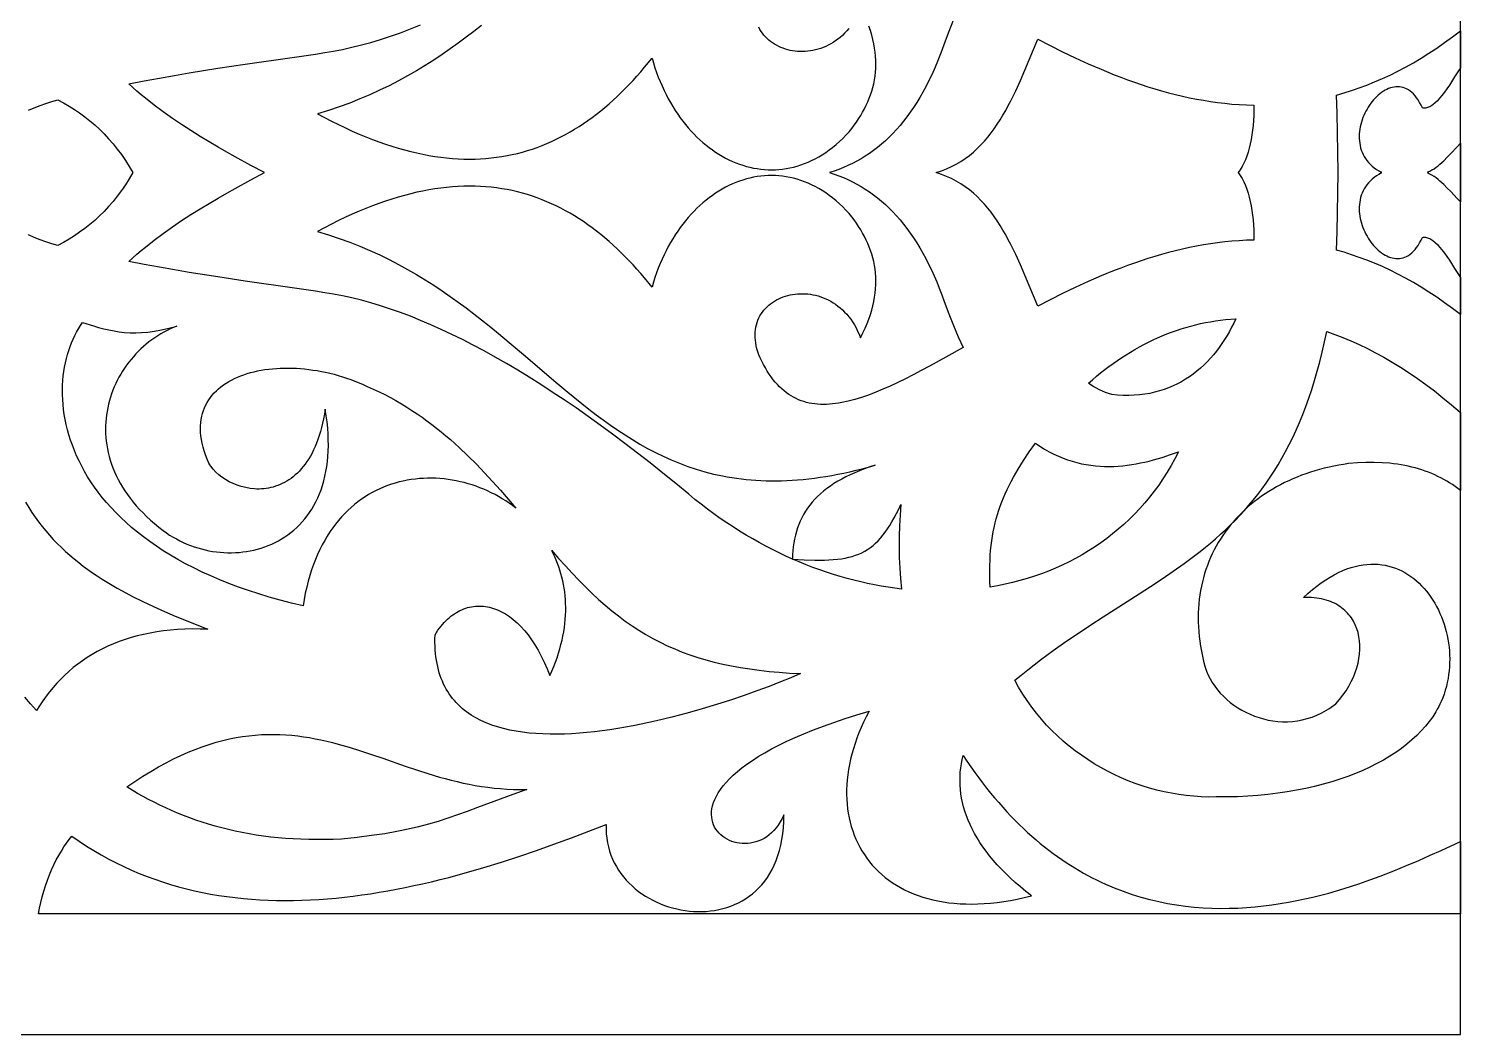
# Model space of a CAD drawing. Extents: x -52 to 65, y -44 to -4.
# Drawn here: x 31.56 to 64.55, y -44.13 to -20.97 of the extents above; entities that cross this region are included whole.
import ezdxf

# ---------------------------------------------------------------- set-up
doc = ezdxf.new("R2010")
doc.units = 0
doc.header["$MEASUREMENT"] = 0
doc.layers.get('0').update_dxf_attribs({"linetype": 'CONTINUOUS'})
doc.layers.add('LAYER_1', color=18, linetype='CONTINUOUS')

msp = doc.modelspace()

# ---------------------------------------------------------------- linework, layer by layer
msp.add_line((64.545, -44.134), (64.545, -4.148))
at = {"layer": 'LAYER_1'}
for points in [[(52.869, -20.761), (52.76, -21.033), (52.654, -21.32), (52.599, -21.473), (52.542, -21.622), (52.483, -21.767), (52.423, -21.908), (52.361, -22.045), (52.296, -22.178), (52.23, -22.307), (52.163, -22.432), (52.093, -22.553), (52.022, -22.67), (51.948, -22.783), (51.873, -22.893), (51.797, -22.998), (51.718, -23.099), (51.638, -23.197), (51.556, -23.291), (51.472, -23.381), (51.386, -23.467), (51.299, -23.549), (51.21, -23.628), (51.119, -23.703), (51.027, -23.774), (50.933, -23.842), (50.837, -23.905), (50.739, -23.965), (50.64, -24.022), (50.539, -24.075), (50.437, -24.124), (50.333, -24.169), (50.227, -24.211), (50.12, -24.25), (50.011, -24.284), (50.12, -24.319), (50.227, -24.358), (50.333, -24.4), (50.437, -24.445), (50.539, -24.494), (50.64, -24.547), (50.739, -24.603), (50.837, -24.663), (50.933, -24.727), (51.027, -24.795), (51.119, -24.866), (51.21, -24.941), (51.299, -25.019), (51.386, -25.102), (51.472, -25.188), (51.556, -25.278), (51.638, -25.372), (51.718, -25.47), (51.796, -25.571), (51.873, -25.677), (51.948, -25.786), (52.021, -25.899), (52.093, -26.016), (52.163, -26.137), (52.23, -26.262), (52.296, -26.391), (52.36, -26.524), (52.423, -26.662), (52.483, -26.803), (52.542, -26.948), (52.599, -27.097), (52.654, -27.25), (52.76, -27.536), (52.869, -27.808), (52.979, -28.067), (53.09, -28.312), (52.696, -28.535), (52.313, -28.746), (52.127, -28.846), (51.943, -28.942), (51.763, -29.033), (51.586, -29.12), (51.413, -29.201), (51.243, -29.276), (51.076, -29.345), (50.913, -29.408), (50.753, -29.463), (50.597, -29.511), (50.444, -29.551), (50.296, -29.583), (50.223, -29.596), (50.151, -29.606), (50.079, -29.614), (50.009, -29.62), (49.94, -29.624), (49.872, -29.625), (49.804, -29.623), (49.738, -29.619), (49.672, -29.613), (49.608, -29.603), (49.545, -29.592), (49.482, -29.577), (49.421, -29.559), (49.36, -29.539), (49.301, -29.516), (49.243, -29.49), (49.185, -29.46), (49.129, -29.428), (49.074, -29.393), (49.019, -29.354), (48.966, -29.313), (48.914, -29.268), (48.863, -29.219), (48.813, -29.168), (48.764, -29.113), (48.716, -29.054), (48.669, -28.992), (48.624, -28.926), (48.579, -28.857), (48.536, -28.784), (48.493, -28.707), (48.452, -28.627), (48.418, -28.554), (48.388, -28.482), (48.363, -28.411), (48.342, -28.342), (48.325, -28.274), (48.312, -28.208), (48.304, -28.143), (48.299, -28.08), (48.298, -28.018), (48.301, -27.958), (48.307, -27.9), (48.316, -27.843), (48.329, -27.788), (48.345, -27.734), (48.364, -27.683), (48.386, -27.633), (48.411, -27.585), (48.439, -27.539), (48.469, -27.495), (48.502, -27.453), (48.537, -27.413), (48.575, -27.375), (48.614, -27.339), (48.656, -27.305), (48.7, -27.274), (48.745, -27.244), (48.793, -27.217), (48.842, -27.192), (48.892, -27.169), (48.944, -27.148), (48.997, -27.13), (49.051, -27.115), (49.106, -27.101), (49.162, -27.091), (49.219, -27.082), (49.277, -27.076), (49.336, -27.073), (49.394, -27.073), (49.454, -27.075), (49.513, -27.079), (49.573, -27.087), (49.632, -27.097), (49.692, -27.11), (49.751, -27.126), (49.811, -27.144), (49.869, -27.166), (49.927, -27.19), (49.985, -27.218), (50.042, -27.248), (50.098, -27.282), (50.153, -27.318), (50.207, -27.358), (50.259, -27.4), (50.311, -27.446), (50.361, -27.496), (50.409, -27.548), (50.456, -27.604), (50.501, -27.663), (50.544, -27.725), (50.585, -27.791), (50.624, -27.86), (50.661, -27.933), (50.695, -28.009), (50.727, -28.088), (50.783, -27.978), (50.833, -27.87), (50.878, -27.763), (50.918, -27.658), (50.954, -27.555), (50.985, -27.452), (51.012, -27.352), (51.034, -27.253), (51.052, -27.155), (51.066, -27.058), (51.075, -26.963), (51.08, -26.87), (51.082, -26.777), (51.079, -26.686), (51.073, -26.596), (51.063, -26.507), (51.049, -26.42), (51.032, -26.333), (51.011, -26.248), (50.987, -26.164), (50.959, -26.08), (50.929, -25.998), (50.895, -25.917), (50.858, -25.837), (50.819, -25.758), (50.776, -25.68), (50.731, -25.602), (50.683, -25.526), (50.633, -25.45), (50.58, -25.375), (50.524, -25.301), (50.467, -25.228), (50.392, -25.148), (50.317, -25.072), (50.24, -25), (50.163, -24.932), (50.085, -24.868), (50.006, -24.808), (49.926, -24.751), (49.846, -24.699), (49.765, -24.65), (49.683, -24.605), (49.601, -24.564), (49.519, -24.527), (49.436, -24.493), (49.353, -24.463), (49.269, -24.437), (49.186, -24.414), (49.102, -24.395), (49.018, -24.379), (48.933, -24.367), (48.849, -24.358), (48.765, -24.353), (48.681, -24.351), (48.597, -24.353), (48.513, -24.357), (48.43, -24.366), (48.346, -24.377), (48.263, -24.392), (48.181, -24.409), (48.099, -24.431), (48.017, -24.455), (47.936, -24.482), (47.856, -24.512), (47.776, -24.546), (47.697, -24.582), (47.619, -24.622), (47.541, -24.664), (47.465, -24.709), (47.389, -24.757), (47.315, -24.809), (47.241, -24.862), (47.169, -24.919), (47.097, -24.979), (47.027, -25.041), (46.958, -25.106), (46.891, -25.173), (46.824, -25.243), (46.759, -25.316), (46.696, -25.392), (46.634, -25.469), (46.574, -25.55), (46.515, -25.633), (46.458, -25.718), (46.403, -25.806), (46.35, -25.896), (46.298, -25.989), (46.248, -26.083), (46.2, -26.181), (46.155, -26.28), (46.111, -26.381), (46.069, -26.485), (46.03, -26.591), (45.992, -26.699), (45.957, -26.809), (45.925, -26.922), (45.752, -26.711), (45.665, -26.608), (45.577, -26.508), (45.487, -26.41), (45.397, -26.314), (45.306, -26.221), (45.215, -26.129), (45.122, -26.04), (45.028, -25.954), (44.933, -25.869), (44.838, -25.787), (44.741, -25.708), (44.644, -25.631), (44.545, -25.556), (44.445, -25.484), (44.345, -25.414), (44.243, -25.347), (44.141, -25.283), (44.037, -25.221), (43.932, -25.162), (43.826, -25.106), (43.719, -25.052), (43.611, -25.002), (43.502, -24.954), (43.391, -24.909), (43.28, -24.867), (43.167, -24.827), (43.053, -24.791), (42.938, -24.758), (42.822, -24.728), (42.704, -24.7), (42.585, -24.676), (42.465, -24.655), (42.344, -24.637), (42.222, -24.623), (42.098, -24.611), (41.973, -24.603), (41.846, -24.598), (41.718, -24.597), (41.589, -24.598), (41.459, -24.604), (41.327, -24.612), (41.193, -24.624), (41.059, -24.64), (40.923, -24.659), (40.785, -24.681), (40.646, -24.708), (40.506, -24.737), (40.364, -24.771), (40.221, -24.808), (40.076, -24.849), (39.93, -24.893), (39.782, -24.942), (39.633, -24.994), (39.482, -25.05), (39.329, -25.11), (39.175, -25.174), (39.02, -25.242), (38.863, -25.314), (38.704, -25.389), (38.543, -25.469), (38.381, -25.553), (38.218, -25.641), (38.471, -25.718), (38.719, -25.8), (38.96, -25.888), (39.196, -25.98), (39.425, -26.078), (39.65, -26.18), (39.869, -26.287), (40.083, -26.398), (40.292, -26.513), (40.497, -26.631), (40.697, -26.753), (40.894, -26.877), (41.086, -27.005), (41.275, -27.135), (41.46, -27.267), (41.643, -27.401), (41.822, -27.537), (41.999, -27.675), (42.173, -27.813), (42.344, -27.953), (42.682, -28.234), (43.013, -28.516), (43.663, -29.073), (43.986, -29.343), (44.309, -29.606), (44.472, -29.734), (44.635, -29.86), (44.8, -29.982), (44.965, -30.101), (45.133, -30.216), (45.302, -30.327), (45.473, -30.435), (45.646, -30.538), (45.822, -30.636), (46.001, -30.73), (46.182, -30.819), (46.367, -30.902), (46.555, -30.979), (46.746, -31.051), (46.942, -31.116), (47.141, -31.175), (47.344, -31.227), (47.552, -31.272), (47.658, -31.292), (47.765, -31.31), (47.873, -31.326), (47.983, -31.341), (48.094, -31.353), (48.206, -31.363), (48.319, -31.372), (48.434, -31.378), (48.55, -31.382), (48.668, -31.384), (48.787, -31.384), (48.908, -31.382), (49.03, -31.378), (49.153, -31.371), (49.279, -31.362), (49.405, -31.351), (49.534, -31.337), (49.664, -31.321), (49.796, -31.303), (49.929, -31.282), (50.064, -31.259), (50.201, -31.233), (50.34, -31.205), (50.481, -31.174), (50.623, -31.141), (50.768, -31.105), (50.914, -31.066), (51.062, -31.024), (50.939, -31.065), (50.821, -31.107), (50.707, -31.151), (50.597, -31.196), (50.492, -31.243), (50.392, -31.292), (50.295, -31.343), (50.203, -31.395), (50.115, -31.449), (50.032, -31.504), (49.952, -31.562), (49.877, -31.621), (49.805, -31.682), (49.738, -31.744), (49.675, -31.809), (49.615, -31.875), (49.56, -31.943), (49.508, -32.012), (49.46, -32.084), (49.416, -32.157), (49.375, -32.233), (49.338, -32.31), (49.305, -32.389), (49.275, -32.47), (49.249, -32.553), (49.226, -32.637), (49.207, -32.724), (49.191, -32.812), (49.178, -32.903), (49.169, -32.995), (49.163, -33.09), (49.16, -33.186), (49.006, -33.117), (48.853, -33.044), (48.7, -32.968), (48.547, -32.89), (48.395, -32.808), (48.244, -32.722), (48.093, -32.634), (47.943, -32.542), (47.794, -32.447), (47.645, -32.349), (47.497, -32.248), (47.35, -32.143), (47.204, -32.035), (47.059, -31.924), (46.914, -31.81), (46.771, -31.692), (46.471, -31.445), (46.174, -31.204), (45.88, -30.97), (45.588, -30.743), (45.299, -30.522), (45.014, -30.308), (44.731, -30.101), (44.451, -29.9), (44.173, -29.706), (43.899, -29.518), (43.627, -29.338), (43.359, -29.163), (43.093, -28.996), (42.83, -28.835), (42.57, -28.681), (42.312, -28.533), (42.058, -28.393), (41.806, -28.259), (41.558, -28.131), (41.312, -28.01), (41.069, -27.896), (40.829, -27.789), (40.591, -27.688), (40.357, -27.594), (40.126, -27.507), (39.897, -27.427), (39.671, -27.353), (39.448, -27.286), (39.228, -27.226), (39.011, -27.172), (38.797, -27.125), (38.586, -27.085), (38.588, -27.084), (38.387, -27.05), (38.169, -27.016), (37.685, -26.944), (36.555, -26.782), (35.925, -26.688), (35.263, -26.583), (34.921, -26.526), (34.575, -26.465), (34.225, -26.4), (33.871, -26.332), (33.964, -26.247), (34.059, -26.163), (34.156, -26.08), (34.254, -25.999), (34.457, -25.839), (34.664, -25.685), (34.875, -25.535), (35.088, -25.391), (35.302, -25.252), (35.514, -25.119), (35.724, -24.992), (35.93, -24.871), (36.131, -24.756), (36.324, -24.648), (36.682, -24.452), (36.994, -24.284), (36.682, -24.117), (36.324, -23.921), (36.131, -23.813), (35.93, -23.698), (35.724, -23.577), (35.514, -23.45), (35.302, -23.317), (35.088, -23.179), (34.875, -23.035), (34.664, -22.885), (34.457, -22.731), (34.254, -22.571), (34.156, -22.49), (34.059, -22.407), (33.964, -22.324), (33.871, -22.239), (34.225, -22.17), (34.575, -22.105), (34.921, -22.044), (35.263, -21.987), (35.925, -21.881), (36.555, -21.787), (37.685, -21.625), (38.169, -21.553), (38.387, -21.519), (38.588, -21.485), (38.586, -21.485), (38.797, -21.445), (39.011, -21.398), (39.228, -21.344), (39.448, -21.284), (39.671, -21.217), (39.897, -21.143), (40.126, -21.062), (40.357, -20.975), (40.592, -20.881)], [(41.998, -20.894), (41.822, -21.032), (41.643, -21.168), (41.46, -21.302), (41.275, -21.434), (41.086, -21.564), (40.894, -21.692), (40.697, -21.816), (40.497, -21.938), (40.292, -22.056), (40.083, -22.171), (39.869, -22.282), (39.649, -22.388), (39.425, -22.491), (39.195, -22.588), (38.96, -22.681), (38.719, -22.769), (38.471, -22.851), (38.217, -22.927), (38.381, -23.015), (38.543, -23.099), (38.704, -23.179), (38.862, -23.255), (39.02, -23.327), (39.175, -23.395), (39.329, -23.459), (39.482, -23.519), (39.632, -23.575), (39.782, -23.627), (39.93, -23.675), (40.076, -23.72), (40.221, -23.761), (40.364, -23.798), (40.506, -23.832), (40.646, -23.861), (40.785, -23.888), (40.923, -23.91), (41.059, -23.929), (41.193, -23.945), (41.327, -23.957), (41.459, -23.965), (41.589, -23.971), (41.718, -23.972), (41.846, -23.971), (41.972, -23.966), (42.098, -23.958), (42.221, -23.946), (42.344, -23.932), (42.465, -23.914), (42.585, -23.893), (42.704, -23.869), (42.822, -23.841), (42.938, -23.811), (43.053, -23.778), (43.167, -23.742), (43.28, -23.702), (43.391, -23.66), (43.502, -23.615), (43.611, -23.567), (43.719, -23.516), (43.826, -23.463), (43.932, -23.407), (44.037, -23.348), (44.141, -23.286), (44.243, -23.222), (44.345, -23.155), (44.445, -23.085), (44.545, -23.013), (44.644, -22.938), (44.741, -22.861), (44.838, -22.782), (44.933, -22.7), (45.028, -22.615), (45.122, -22.528), (45.215, -22.439), (45.306, -22.348), (45.397, -22.254), (45.487, -22.159), (45.577, -22.06), (45.665, -21.96), (45.752, -21.858), (45.925, -21.647), (45.957, -21.759), (45.992, -21.87), (46.03, -21.978), (46.069, -22.084), (46.111, -22.188), (46.155, -22.289), (46.2, -22.389), (46.248, -22.486), (46.298, -22.581), (46.35, -22.673), (46.403, -22.764), (46.458, -22.852), (46.515, -22.937), (46.574, -23.02), (46.634, -23.1), (46.696, -23.178), (46.759, -23.254), (46.824, -23.327), (46.891, -23.397), (46.958, -23.464), (47.027, -23.529), (47.097, -23.592), (47.169, -23.651), (47.241, -23.708), (47.315, -23.762), (47.389, -23.813), (47.465, -23.861), (47.541, -23.906), (47.619, -23.949), (47.697, -23.988), (47.776, -24.025), (47.856, -24.058), (47.936, -24.088), (48.017, -24.116), (48.099, -24.14), (48.181, -24.161), (48.263, -24.179), (48.346, -24.193), (48.43, -24.205), (48.513, -24.213), (48.597, -24.218), (48.681, -24.219), (48.765, -24.217), (48.849, -24.212), (48.933, -24.203), (49.018, -24.191), (49.102, -24.175), (49.186, -24.156), (49.269, -24.133), (49.353, -24.107), (49.436, -24.077), (49.519, -24.043), (49.601, -24.006), (49.683, -23.965), (49.765, -23.92), (49.846, -23.872), (49.926, -23.819), (50.006, -23.763), (50.085, -23.703), (50.163, -23.639), (50.24, -23.571), (50.317, -23.499), (50.392, -23.423), (50.467, -23.343), (50.524, -23.269), (50.58, -23.195), (50.633, -23.12), (50.683, -23.044), (50.731, -22.968), (50.776, -22.89), (50.819, -22.812), (50.858, -22.733), (50.895, -22.652), (50.929, -22.571), (50.959, -22.489), (50.987, -22.406), (51.011, -22.321), (51.032, -22.236), (51.049, -22.15), (51.063, -22.062), (51.073, -21.973), (51.079, -21.883), (51.082, -21.792), (51.08, -21.699), (51.075, -21.605), (51.066, -21.51), (51.052, -21.414), (51.034, -21.316), (51.012, -21.217), (50.985, -21.116), (50.954, -21.014), (50.918, -20.91)], [(50.456, -20.965), (50.409, -21.021), (50.361, -21.073), (50.311, -21.123), (50.259, -21.169), (50.207, -21.211), (50.153, -21.251), (50.098, -21.288), (50.042, -21.321), (49.985, -21.351), (49.927, -21.379), (49.869, -21.403), (49.811, -21.425), (49.751, -21.443), (49.692, -21.459), (49.632, -21.472), (49.573, -21.482), (49.513, -21.49), (49.454, -21.495), (49.394, -21.497), (49.336, -21.496), (49.277, -21.493), (49.219, -21.487), (49.162, -21.479), (49.106, -21.468), (49.051, -21.454), (48.997, -21.439), (48.944, -21.421), (48.892, -21.4), (48.842, -21.377), (48.793, -21.352), (48.745, -21.325), (48.7, -21.295), (48.656, -21.264), (48.614, -21.23), (48.575, -21.194), (48.537, -21.156), (48.502, -21.116), (48.469, -21.074), (48.439, -21.03), (48.411, -20.984), (48.386, -20.936)], [(31.561, -22.849), (31.694, -22.793), (31.828, -22.74), (31.963, -22.692), (32.1, -22.648), (32.239, -22.609), (32.368, -22.677), (32.494, -22.75), (32.617, -22.827), (32.738, -22.909), (32.856, -22.996), (32.972, -23.088), (33.085, -23.184), (33.195, -23.286), (33.302, -23.392), (33.406, -23.504), (33.507, -23.62), (33.605, -23.742), (33.7, -23.87), (33.791, -24.002), (33.879, -24.141), (33.964, -24.284), (33.879, -24.428), (33.791, -24.566), (33.7, -24.699), (33.605, -24.826), (33.507, -24.948), (33.406, -25.065), (33.302, -25.177), (33.195, -25.283), (33.085, -25.385), (32.972, -25.481), (32.856, -25.573), (32.738, -25.659), (32.617, -25.741), (32.494, -25.819), (32.368, -25.892), (32.239, -25.96), (32.1, -25.921), (31.963, -25.877), (31.828, -25.829), (31.694, -25.777), (31.561, -25.721)], [(31.494, -31.879), (31.564, -31.996), (31.636, -32.111), (31.712, -32.222), (31.79, -32.33), (31.872, -32.436), (31.956, -32.538), (32.042, -32.638), (32.131, -32.735), (32.223, -32.83), (32.317, -32.922), (32.414, -33.011), (32.512, -33.099), (32.613, -33.183), (32.716, -33.266), (32.82, -33.347), (32.927, -33.425), (33.035, -33.501), (33.145, -33.575), (33.257, -33.648), (33.37, -33.718), (33.485, -33.787), (33.601, -33.854), (33.718, -33.92), (33.956, -34.046), (34.197, -34.167), (34.442, -34.282), (34.69, -34.393), (34.939, -34.5), (35.189, -34.603), (35.44, -34.704), (35.69, -34.802), (35.511, -34.797), (35.336, -34.796), (35.164, -34.801), (34.996, -34.809), (34.831, -34.823), (34.671, -34.841), (34.514, -34.863), (34.36, -34.89), (34.211, -34.921), (34.065, -34.956), (33.922, -34.996), (33.784, -35.039), (33.649, -35.087), (33.517, -35.139), (33.389, -35.194), (33.265, -35.254), (33.144, -35.317), (33.026, -35.384), (32.912, -35.454), (32.802, -35.529), (32.695, -35.606), (32.592, -35.687), (32.492, -35.772), (32.396, -35.86), (32.303, -35.951), (32.214, -36.045), (32.128, -36.143), (32.045, -36.243), (31.966, -36.347), (31.89, -36.453), (31.817, -36.563), (31.748, -36.675), (31.61, -36.523), (31.473, -36.37)], [(-51.907, -44.134), (64.545, -44.134)]]:
    msp.add_lwpolyline(points, dxfattribs=at)
for points in [[(64.545, -21.017), (64.545, -21.87), (64.414, -22.079), (64.292, -22.267), (64.234, -22.353), (64.177, -22.433), (64.122, -22.505), (64.068, -22.571), (64.016, -22.629), (63.964, -22.679), (63.914, -22.722), (63.864, -22.755), (63.84, -22.768), (63.815, -22.779), (63.791, -22.788), (63.767, -22.794), (63.743, -22.798), (63.719, -22.799), (63.695, -22.798), (63.671, -22.794), (63.64, -22.727), (63.607, -22.666), (63.573, -22.611), (63.538, -22.56), (63.501, -22.514), (63.464, -22.473), (63.426, -22.437), (63.387, -22.406), (63.348, -22.379), (63.308, -22.357), (63.267, -22.339), (63.226, -22.325), (63.184, -22.315), (63.143, -22.309), (63.101, -22.307), (63.059, -22.308), (63.017, -22.313), (62.975, -22.321), (62.933, -22.333), (62.892, -22.348), (62.851, -22.366), (62.811, -22.387), (62.771, -22.41), (62.732, -22.437), (62.693, -22.466), (62.655, -22.497), (62.619, -22.531), (62.583, -22.567), (62.548, -22.604), (62.515, -22.644), (62.483, -22.686), (62.452, -22.729), (62.422, -22.774), (62.395, -22.821), (62.369, -22.868), (62.344, -22.917), (62.322, -22.967), (62.301, -23.018), (62.282, -23.07), (62.266, -23.123), (62.251, -23.176), (62.239, -23.229), (62.229, -23.283), (62.222, -23.337), (62.217, -23.392), (62.215, -23.446), (62.216, -23.5), (62.219, -23.554), (62.226, -23.607), (62.235, -23.66), (62.247, -23.712), (62.263, -23.764), (62.282, -23.814), (62.304, -23.864), (62.33, -23.912), (62.359, -23.959), (62.392, -24.005), (62.428, -24.049), (62.469, -24.092), (62.513, -24.133), (62.561, -24.172), (62.614, -24.209), (62.67, -24.244), (62.731, -24.276), (62.716, -24.284), (62.731, -24.293), (62.731, -24.293), (62.67, -24.326), (62.614, -24.361), (62.561, -24.398), (62.513, -24.437), (62.469, -24.478), (62.428, -24.52), (62.392, -24.565), (62.359, -24.61), (62.33, -24.657), (62.304, -24.706), (62.282, -24.755), (62.263, -24.806), (62.247, -24.857), (62.235, -24.909), (62.226, -24.962), (62.219, -25.016), (62.216, -25.069), (62.215, -25.124), (62.217, -25.178), (62.222, -25.232), (62.229, -25.286), (62.239, -25.34), (62.251, -25.394), (62.266, -25.447), (62.282, -25.499), (62.301, -25.551), (62.322, -25.602), (62.344, -25.652), (62.369, -25.701), (62.395, -25.749), (62.422, -25.795), (62.452, -25.84), (62.483, -25.883), (62.515, -25.925), (62.548, -25.965), (62.583, -26.003), (62.619, -26.039), (62.655, -26.073), (62.693, -26.104), (62.732, -26.133), (62.771, -26.159), (62.811, -26.183), (62.851, -26.204), (62.892, -26.222), (62.933, -26.237), (62.975, -26.249), (63.017, -26.257), (63.059, -26.262), (63.101, -26.263), (63.143, -26.261), (63.184, -26.255), (63.226, -26.245), (63.267, -26.232), (63.308, -26.213), (63.348, -26.191), (63.387, -26.164), (63.426, -26.133), (63.464, -26.097), (63.501, -26.056), (63.538, -26.011), (63.573, -25.96), (63.607, -25.904), (63.64, -25.843), (63.671, -25.777), (63.695, -25.773), (63.719, -25.772), (63.743, -25.773), (63.767, -25.777), (63.791, -25.783), (63.815, -25.791), (63.84, -25.802), (63.864, -25.816), (63.914, -25.849), (63.964, -25.891), (64.016, -25.941), (64.068, -25.999), (64.122, -26.065), (64.177, -26.137), (64.234, -26.216), (64.292, -26.302), (64.414, -26.49), (64.545, -26.699), (64.545, -27.552), (64.364, -27.413), (64.183, -27.28), (64.003, -27.154), (63.822, -27.035), (63.642, -26.922), (63.463, -26.815), (63.284, -26.715), (63.105, -26.62), (62.927, -26.532), (62.749, -26.449), (62.571, -26.372), (62.394, -26.301), (62.217, -26.236), (62.041, -26.175), (61.866, -26.12), (61.691, -26.071), (61.706, -25.652), (61.717, -25.21), (61.724, -24.751), (61.727, -24.284), (61.724, -23.818), (61.717, -23.36), (61.706, -22.917), (61.691, -22.498), (61.866, -22.448), (62.041, -22.393), (62.217, -22.333), (62.394, -22.268), (62.571, -22.197), (62.749, -22.12), (62.927, -22.037), (63.105, -21.949), (63.284, -21.855), (63.463, -21.754), (63.642, -21.647), (63.822, -21.534), (64.003, -21.415), (64.183, -21.289), (64.364, -21.156)], [(52.468, -24.284), (52.591, -24.244), (52.71, -24.198), (52.824, -24.146), (52.933, -24.089), (53.038, -24.026), (53.138, -23.959), (53.234, -23.887), (53.327, -23.811), (53.415, -23.731), (53.5, -23.646), (53.582, -23.558), (53.66, -23.466), (53.735, -23.371), (53.808, -23.272), (53.877, -23.171), (53.944, -23.067), (54.009, -22.96), (54.071, -22.851), (54.132, -22.74), (54.19, -22.628), (54.302, -22.397), (54.409, -22.162), (54.511, -21.924), (54.612, -21.685), (54.81, -21.209), (55.094, -21.356), (55.382, -21.5), (55.674, -21.64), (55.97, -21.775), (56.27, -21.905), (56.573, -22.029), (56.726, -22.088), (56.88, -22.145), (57.035, -22.201), (57.19, -22.254), (57.347, -22.305), (57.504, -22.353), (57.662, -22.399), (57.821, -22.443), (57.981, -22.484), (58.141, -22.522), (58.302, -22.558), (58.464, -22.59), (58.627, -22.619), (58.79, -22.646), (58.954, -22.669), (59.119, -22.688), (59.284, -22.705), (59.45, -22.717), (59.617, -22.726), (59.785, -22.731), (59.786, -22.851), (59.784, -22.969), (59.779, -23.084), (59.771, -23.198), (59.76, -23.308), (59.745, -23.416), (59.728, -23.521), (59.707, -23.622), (59.683, -23.72), (59.656, -23.814), (59.626, -23.904), (59.593, -23.989), (59.556, -24.07), (59.517, -24.147), (59.475, -24.218), (59.43, -24.284), (59.43, -24.284), (59.43, -24.284), (59.475, -24.351), (59.517, -24.422), (59.556, -24.499), (59.593, -24.58), (59.626, -24.666), (59.656, -24.756), (59.683, -24.85), (59.707, -24.948), (59.728, -25.049), (59.745, -25.154), (59.76, -25.262), (59.771, -25.373), (59.779, -25.486), (59.784, -25.602), (59.786, -25.719), (59.785, -25.839), (59.617, -25.844), (59.45, -25.853), (59.284, -25.865), (59.119, -25.882), (58.954, -25.901), (58.79, -25.924), (58.627, -25.95), (58.464, -25.98), (58.302, -26.012), (58.141, -26.048), (57.981, -26.086), (57.821, -26.127), (57.662, -26.17), (57.504, -26.217), (57.347, -26.265), (57.19, -26.316), (57.035, -26.369), (56.88, -26.424), (56.726, -26.482), (56.573, -26.541), (56.27, -26.664), (55.97, -26.794), (55.674, -26.929), (55.382, -27.069), (55.094, -27.213), (54.81, -27.359), (54.612, -26.884), (54.511, -26.644), (54.409, -26.406), (54.302, -26.171), (54.19, -25.941), (54.132, -25.829), (54.071, -25.718), (54.009, -25.609), (53.944, -25.502), (53.877, -25.398), (53.808, -25.297), (53.735, -25.198), (53.66, -25.103), (53.582, -25.011), (53.5, -24.923), (53.415, -24.838), (53.327, -24.758), (53.234, -24.681), (53.138, -24.61), (53.038, -24.542), (52.933, -24.48), (52.824, -24.423), (52.71, -24.371), (52.591, -24.325)], [(64.545, -23.607), (64.545, -24.961), (64.469, -24.881), (64.323, -24.723), (64.244, -24.64), (64.162, -24.557), (64.075, -24.478), (64.031, -24.442), (63.985, -24.407), (63.939, -24.375), (63.892, -24.346), (63.844, -24.321), (63.795, -24.299), (63.795, -24.295), (63.814, -24.284), (63.795, -24.276), (63.795, -24.27), (63.844, -24.249), (63.892, -24.223), (63.939, -24.194), (63.985, -24.162), (64.031, -24.127), (64.075, -24.091), (64.162, -24.012), (64.244, -23.929), (64.323, -23.845), (64.469, -23.687)], [(59.373, -27.651), (59.326, -27.75), (59.277, -27.848), (59.225, -27.945), (59.17, -28.039), (59.113, -28.132), (59.053, -28.223), (58.99, -28.311), (58.925, -28.397), (58.857, -28.481), (58.786, -28.562), (58.713, -28.64), (58.637, -28.716), (58.558, -28.788), (58.476, -28.858), (58.392, -28.924), (58.304, -28.986), (58.214, -29.045), (58.121, -29.1), (58.026, -29.151), (57.927, -29.198), (57.825, -29.241), (57.721, -29.28), (57.614, -29.314), (57.503, -29.344), (57.39, -29.369), (57.274, -29.389), (57.155, -29.404), (57.033, -29.413), (56.908, -29.418), (56.78, -29.417), (56.649, -29.41), (56.515, -29.398), (56.441, -29.374), (56.369, -29.348), (56.299, -29.319), (56.231, -29.287), (56.165, -29.253), (56.101, -29.216), (56.038, -29.177), (55.978, -29.135), (56.071, -29.054), (56.164, -28.975), (56.259, -28.897), (56.354, -28.822), (56.451, -28.749), (56.548, -28.679), (56.647, -28.61), (56.746, -28.543), (56.846, -28.479), (56.947, -28.417), (57.049, -28.357), (57.152, -28.299), (57.255, -28.243), (57.36, -28.19), (57.465, -28.139), (57.571, -28.091), (57.678, -28.045), (57.785, -28.001), (57.894, -27.96), (58.003, -27.921), (58.113, -27.884), (58.224, -27.85), (58.336, -27.819), (58.448, -27.79), (58.561, -27.763), (58.675, -27.739), (58.79, -27.718), (58.905, -27.699), (59.021, -27.683), (59.137, -27.67), (59.255, -27.659)], [(37.884, -34.264), (37.617, -34.2), (37.358, -34.133), (37.107, -34.063), (36.863, -33.989), (36.627, -33.912), (36.398, -33.832), (36.177, -33.749), (35.964, -33.664), (35.757, -33.575), (35.558, -33.484), (35.365, -33.391), (35.18, -33.295), (35.001, -33.197), (34.829, -33.097), (34.664, -32.994), (34.506, -32.89), (34.353, -32.784), (34.208, -32.676), (34.068, -32.567), (33.935, -32.456), (33.808, -32.343), (33.687, -32.23), (33.571, -32.115), (33.462, -31.999), (33.358, -31.882), (33.26, -31.765), (33.168, -31.646), (33.081, -31.527), (32.999, -31.408), (32.923, -31.288), (32.852, -31.167), (32.786, -31.047), (32.725, -30.926), (32.669, -30.806), (32.617, -30.685), (32.571, -30.565), (32.529, -30.445), (32.491, -30.326), (32.458, -30.207), (32.43, -30.089), (32.405, -29.971), (32.385, -29.855), (32.369, -29.74), (32.357, -29.625), (32.348, -29.512), (32.344, -29.4), (32.343, -29.29), (32.346, -29.181), (32.352, -29.074), (32.362, -28.969), (32.375, -28.865), (32.391, -28.764), (32.411, -28.664), (32.434, -28.567), (32.459, -28.472), (32.487, -28.38), (32.519, -28.29), (32.552, -28.202), (32.589, -28.118), (32.628, -28.036), (32.669, -27.957), (32.713, -27.882), (32.759, -27.809), (32.807, -27.74), (33.056, -27.815), (33.176, -27.849), (33.294, -27.88), (33.412, -27.908), (33.531, -27.932), (33.65, -27.951), (33.773, -27.965), (33.899, -27.973), (34.03, -27.975), (34.167, -27.97), (34.311, -27.958), (34.462, -27.937), (34.623, -27.908), (34.794, -27.87), (34.976, -27.822), (34.9, -27.853), (34.825, -27.886), (34.751, -27.922), (34.678, -27.96), (34.607, -28.001), (34.537, -28.043), (34.468, -28.088), (34.401, -28.136), (34.335, -28.185), (34.271, -28.237), (34.208, -28.29), (34.148, -28.346), (34.089, -28.403), (34.031, -28.462), (33.976, -28.524), (33.922, -28.586), (33.871, -28.651), (33.821, -28.717), (33.774, -28.785), (33.728, -28.854), (33.685, -28.925), (33.644, -28.997), (33.606, -29.07), (33.569, -29.145), (33.535, -29.221), (33.504, -29.298), (33.475, -29.377), (33.448, -29.456), (33.425, -29.536), (33.403, -29.617), (33.385, -29.7), (33.369, -29.783), (33.357, -29.866), (33.347, -29.951), (33.34, -30.036), (33.336, -30.121), (33.335, -30.208), (33.337, -30.294), (33.342, -30.382), (33.351, -30.469), (33.363, -30.557), (33.378, -30.645), (33.396, -30.733), (33.418, -30.822), (33.444, -30.91), (33.473, -30.998), (33.506, -31.087), (33.542, -31.175), (33.582, -31.263), (33.626, -31.351), (33.673, -31.439), (33.725, -31.527), (33.78, -31.614), (33.839, -31.7), (33.903, -31.786), (33.97, -31.872), (34.042, -31.957), (34.118, -32.041), (34.198, -32.124), (34.282, -32.207), (34.371, -32.289), (34.465, -32.37), (34.562, -32.45), (34.664, -32.529), (34.738, -32.582), (34.812, -32.632), (34.889, -32.679), (34.966, -32.723), (35.045, -32.765), (35.126, -32.804), (35.207, -32.839), (35.29, -32.872), (35.373, -32.902), (35.458, -32.929), (35.543, -32.953), (35.628, -32.975), (35.715, -32.993), (35.801, -33.008), (35.888, -33.021), (35.976, -33.03), (36.063, -33.036), (36.15, -33.04), (36.238, -33.04), (36.325, -33.038), (36.411, -33.032), (36.498, -33.023), (36.584, -33.011), (36.669, -32.996), (36.754, -32.979), (36.837, -32.957), (36.92, -32.933), (37.002, -32.906), (37.083, -32.875), (37.162, -32.842), (37.24, -32.805), (37.317, -32.765), (37.392, -32.722), (37.466, -32.676), (37.537, -32.626), (37.607, -32.573), (37.675, -32.517), (37.741, -32.458), (37.805, -32.396), (37.866, -32.33), (37.926, -32.261), (37.982, -32.188), (38.036, -32.112), (38.088, -32.033), (38.136, -31.951), (38.182, -31.865), (38.225, -31.776), (38.264, -31.684), (38.301, -31.588), (38.334, -31.489), (38.364, -31.386), (38.39, -31.28), (38.413, -31.17), (38.432, -31.057), (38.447, -30.941), (38.458, -30.821), (38.465, -30.698), (38.469, -30.571), (38.467, -30.44), (38.462, -30.306), (38.452, -30.169), (38.438, -30.028), (38.418, -29.883), (38.395, -29.735), (38.377, -29.846), (38.357, -29.953), (38.335, -30.056), (38.311, -30.156), (38.285, -30.251), (38.257, -30.342), (38.228, -30.43), (38.196, -30.514), (38.163, -30.594), (38.128, -30.67), (38.092, -30.743), (38.054, -30.813), (38.015, -30.879), (37.974, -30.942), (37.933, -31.001), (37.889, -31.057), (37.845, -31.109), (37.8, -31.159), (37.754, -31.205), (37.706, -31.249), (37.658, -31.289), (37.609, -31.327), (37.559, -31.361), (37.509, -31.393), (37.458, -31.422), (37.407, -31.448), (37.355, -31.471), (37.302, -31.492), (37.249, -31.51), (37.196, -31.526), (37.143, -31.54), (37.09, -31.551), (37.036, -31.559), (36.983, -31.566), (36.929, -31.57), (36.876, -31.572), (36.823, -31.572), (36.77, -31.569), (36.666, -31.559), (36.563, -31.541), (36.463, -31.516), (36.366, -31.485), (36.272, -31.447), (36.182, -31.404), (36.097, -31.355), (36.017, -31.302), (35.943, -31.244), (35.875, -31.182), (35.814, -31.116), (35.76, -31.048), (35.736, -31.013), (35.713, -30.977), (35.673, -30.882), (35.637, -30.788), (35.606, -30.696), (35.58, -30.607), (35.559, -30.52), (35.543, -30.435), (35.531, -30.351), (35.524, -30.27), (35.521, -30.192), (35.522, -30.115), (35.528, -30.04), (35.537, -29.968), (35.551, -29.897), (35.569, -29.829), (35.59, -29.763), (35.615, -29.699), (35.644, -29.637), (35.676, -29.577), (35.712, -29.519), (35.751, -29.464), (35.794, -29.411), (35.839, -29.359), (35.888, -29.31), (35.94, -29.264), (35.994, -29.219), (36.051, -29.176), (36.111, -29.136), (36.174, -29.098), (36.239, -29.062), (36.307, -29.028), (36.377, -28.997), (36.449, -28.967), (36.523, -28.94), (36.599, -28.915), (36.677, -28.892), (36.757, -28.872), (36.839, -28.853), (36.922, -28.837), (37.007, -28.823), (37.094, -28.812), (37.181, -28.802), (37.271, -28.795), (37.361, -28.79), (37.452, -28.787), (37.545, -28.787), (37.638, -28.788), (37.732, -28.792), (37.827, -28.799), (37.922, -28.807), (38.018, -28.818), (38.114, -28.831), (38.211, -28.846), (38.308, -28.864), (38.405, -28.883), (38.502, -28.906), (38.599, -28.93), (38.696, -28.957), (38.793, -28.986), (38.889, -29.017), (38.985, -29.05), (39.08, -29.086), (39.175, -29.124), (39.269, -29.165), (39.362, -29.208), (39.5, -29.269), (39.636, -29.333), (39.768, -29.399), (39.898, -29.467), (40.025, -29.537), (40.15, -29.61), (40.273, -29.684), (40.393, -29.761), (40.511, -29.839), (40.626, -29.919), (40.74, -30.001), (40.852, -30.085), (40.962, -30.17), (41.07, -30.257), (41.176, -30.346), (41.28, -30.435), (41.485, -30.619), (41.683, -30.807), (41.877, -31), (42.066, -31.197), (42.251, -31.397), (42.432, -31.6), (42.612, -31.805), (42.789, -32.011), (42.712, -31.954), (42.634, -31.899), (42.555, -31.846), (42.474, -31.795), (42.391, -31.747), (42.307, -31.701), (42.222, -31.658), (42.136, -31.617), (42.048, -31.579), (41.96, -31.543), (41.871, -31.51), (41.78, -31.479), (41.69, -31.451), (41.598, -31.426), (41.506, -31.403), (41.413, -31.383), (41.319, -31.366), (41.226, -31.352), (41.132, -31.341), (41.038, -31.332), (40.943, -31.326), (40.849, -31.323), (40.755, -31.324), (40.66, -31.327), (40.566, -31.333), (40.472, -31.342), (40.379, -31.354), (40.286, -31.37), (40.193, -31.388), (40.101, -31.41), (40.01, -31.435), (39.919, -31.463), (39.83, -31.495), (39.741, -31.529), (39.653, -31.567), (39.566, -31.609), (39.48, -31.654), (39.396, -31.702), (39.312, -31.754), (39.23, -31.809), (39.15, -31.868), (39.071, -31.93), (38.994, -31.996), (38.918, -32.065), (38.844, -32.139), (38.772, -32.215), (38.702, -32.296), (38.634, -32.38), (38.568, -32.468), (38.505, -32.56), (38.443, -32.656), (38.384, -32.756), (38.327, -32.859), (38.273, -32.966), (38.221, -33.078), (38.172, -33.193), (38.125, -33.313), (38.082, -33.436), (38.041, -33.564), (38.003, -33.695), (37.969, -33.831), (37.937, -33.971), (37.909, -34.116)], [(64.545, -29.806), (64.545, -31.606), (64.485, -31.559), (64.424, -31.515), (64.361, -31.472), (64.297, -31.43), (64.231, -31.391), (64.164, -31.353), (64.096, -31.316), (64.027, -31.281), (63.956, -31.248), (63.885, -31.217), (63.811, -31.188), (63.737, -31.16), (63.661, -31.134), (63.584, -31.109), (63.506, -31.087), (63.426, -31.066), (63.345, -31.047), (63.263, -31.03), (63.179, -31.015), (63.094, -31.001), (63.008, -30.99), (62.92, -30.98), (62.741, -30.966), (62.556, -30.96), (62.367, -30.961), (62.172, -30.97), (61.971, -30.987), (61.856, -31.004), (61.743, -31.023), (61.63, -31.044), (61.52, -31.068), (61.41, -31.094), (61.302, -31.122), (61.196, -31.153), (61.091, -31.186), (60.988, -31.22), (60.887, -31.257), (60.787, -31.296), (60.689, -31.338), (60.592, -31.381), (60.497, -31.426), (60.404, -31.473), (60.313, -31.523), (60.224, -31.574), (60.136, -31.627), (60.051, -31.682), (59.967, -31.739), (59.886, -31.798), (59.806, -31.859), (59.729, -31.921), (59.653, -31.986), (59.58, -32.052), (59.509, -32.12), (59.439, -32.19), (59.373, -32.261), (59.308, -32.334), (59.246, -32.409), (59.185, -32.485), (59.128, -32.563), (59.072, -32.643), (59.019, -32.724), (58.968, -32.806), (58.92, -32.891), (58.875, -32.976), (58.831, -33.063), (58.791, -33.152), (58.753, -33.242), (58.717, -33.333), (58.684, -33.426), (58.654, -33.52), (58.627, -33.616), (58.602, -33.713), (58.58, -33.811), (58.561, -33.91), (58.545, -34.011), (58.531, -34.112), (58.521, -34.215), (58.513, -34.319), (58.509, -34.425), (58.507, -34.531), (58.508, -34.638), (58.513, -34.747), (58.52, -34.856), (58.531, -34.967), (58.544, -35.079), (58.561, -35.191), (58.582, -35.305), (58.605, -35.419), (58.632, -35.534), (58.662, -35.65), (58.695, -35.767), (58.734, -35.858), (58.779, -35.946), (58.829, -36.031), (58.886, -36.115), (58.948, -36.195), (59.015, -36.273), (59.087, -36.347), (59.163, -36.418), (59.244, -36.486), (59.329, -36.55), (59.417, -36.609), (59.509, -36.665), (59.604, -36.715), (59.703, -36.761), (59.804, -36.803), (59.907, -36.838), (60.013, -36.869), (60.12, -36.894), (60.229, -36.913), (60.34, -36.925), (60.451, -36.932), (60.563, -36.932), (60.676, -36.925), (60.79, -36.911), (60.903, -36.89), (61.016, -36.861), (61.128, -36.825), (61.24, -36.781), (61.351, -36.728), (61.405, -36.699), (61.46, -36.668), (61.514, -36.634), (61.568, -36.598), (61.621, -36.56), (61.673, -36.52), (61.76, -36.422), (61.839, -36.321), (61.911, -36.219), (61.975, -36.115), (62.032, -36.009), (62.082, -35.903), (62.125, -35.797), (62.16, -35.69), (62.188, -35.584), (62.209, -35.479), (62.223, -35.374), (62.23, -35.271), (62.23, -35.17), (62.223, -35.071), (62.209, -34.974), (62.188, -34.88), (62.16, -34.79), (62.125, -34.703), (62.083, -34.62), (62.059, -34.58), (62.034, -34.542), (62.007, -34.504), (61.979, -34.468), (61.949, -34.433), (61.917, -34.399), (61.883, -34.367), (61.848, -34.336), (61.811, -34.306), (61.772, -34.278), (61.732, -34.252), (61.69, -34.227), (61.646, -34.204), (61.601, -34.183), (61.554, -34.163), (61.505, -34.145), (61.455, -34.129), (61.403, -34.115), (61.349, -34.102), (61.294, -34.092), (61.237, -34.083), (61.179, -34.077), (61.119, -34.073), (61.057, -34.071), (60.994, -34.071), (60.929, -34.074), (61.033, -33.978), (61.137, -33.889), (61.24, -33.808), (61.342, -33.732), (61.443, -33.664), (61.543, -33.602), (61.642, -33.546), (61.74, -33.496), (61.837, -33.452), (61.932, -33.414), (62.027, -33.382), (62.12, -33.355), (62.212, -33.334), (62.303, -33.318), (62.392, -33.308), (62.48, -33.302), (62.567, -33.302), (62.651, -33.306), (62.735, -33.315), (62.816, -33.329), (62.896, -33.347), (62.975, -33.369), (63.051, -33.395), (63.126, -33.426), (63.199, -33.46), (63.27, -33.498), (63.339, -33.54), (63.406, -33.586), (63.471, -33.635), (63.534, -33.687), (63.595, -33.742), (63.653, -33.8), (63.71, -33.861), (63.764, -33.925), (63.816, -33.991), (63.865, -34.06), (63.912, -34.131), (63.957, -34.205), (63.999, -34.28), (64.038, -34.358), (64.075, -34.437), (64.11, -34.518), (64.141, -34.601), (64.17, -34.685), (64.196, -34.77), (64.22, -34.857), (64.24, -34.944), (64.258, -35.033), (64.272, -35.122), (64.284, -35.212), (64.292, -35.302), (64.297, -35.393), (64.3, -35.484), (64.299, -35.575), (64.294, -35.666), (64.287, -35.758), (64.276, -35.848), (64.262, -35.939), (64.244, -36.029), (64.223, -36.118), (64.198, -36.206), (64.17, -36.294), (64.138, -36.381), (64.103, -36.466), (64.075, -36.526), (64.046, -36.585), (64.014, -36.643), (63.981, -36.701), (63.908, -36.816), (63.828, -36.928), (63.739, -37.038), (63.643, -37.145), (63.54, -37.25), (63.43, -37.351), (63.312, -37.45), (63.187, -37.546), (63.056, -37.639), (62.917, -37.729), (62.772, -37.815), (62.621, -37.898), (62.463, -37.978), (62.298, -38.053), (62.128, -38.125), (61.951, -38.193), (61.769, -38.257), (61.581, -38.316), (61.387, -38.372), (61.188, -38.423), (60.983, -38.469), (60.773, -38.511), (60.558, -38.548), (60.337, -38.581), (60.112, -38.608), (59.883, -38.63), (59.648, -38.647), (59.409, -38.659), (59.166, -38.665), (58.918, -38.666), (58.747, -38.667), (58.575, -38.661), (58.404, -38.65), (58.232, -38.633), (58.061, -38.61), (57.891, -38.581), (57.721, -38.547), (57.553, -38.507), (57.385, -38.461), (57.219, -38.41), (57.054, -38.353), (56.891, -38.291), (56.73, -38.223), (56.571, -38.15), (56.414, -38.072), (56.26, -37.988), (56.109, -37.899), (55.96, -37.805), (55.814, -37.706), (55.672, -37.602), (55.532, -37.493), (55.397, -37.379), (55.265, -37.26), (55.137, -37.137), (55.014, -37.008), (54.894, -36.875), (54.78, -36.737), (54.67, -36.594), (54.564, -36.447), (54.464, -36.295), (54.37, -36.139), (54.28, -35.979), (54.429, -35.857), (54.578, -35.738), (54.726, -35.622), (54.873, -35.51), (55.167, -35.294), (55.459, -35.087), (55.748, -34.89), (56.034, -34.7), (56.317, -34.516), (56.596, -34.337), (57.144, -33.988), (57.411, -33.815), (57.674, -33.642), (57.931, -33.466), (58.184, -33.287), (58.43, -33.103), (58.552, -33.009), (58.671, -32.914), (58.789, -32.816), (58.906, -32.717), (59.021, -32.615), (59.134, -32.511), (59.245, -32.404), (59.355, -32.295), (59.463, -32.182), (59.569, -32.067), (59.673, -31.948), (59.775, -31.827), (59.876, -31.701), (59.974, -31.572), (60.071, -31.439), (60.165, -31.302), (60.257, -31.16), (60.347, -31.014), (60.435, -30.864), (60.521, -30.709), (60.604, -30.549), (60.685, -30.384), (60.764, -30.214), (60.841, -30.038), (60.915, -29.857), (60.986, -29.67), (61.055, -29.477), (61.122, -29.277), (61.186, -29.072), (61.248, -28.86), (61.306, -28.642), (61.363, -28.417), (61.416, -28.185), (61.467, -27.945), (61.652, -28.01), (61.838, -28.081), (62.026, -28.159), (62.214, -28.244), (62.404, -28.335), (62.594, -28.433), (62.785, -28.538), (62.977, -28.649), (63.17, -28.768), (63.363, -28.894), (63.558, -29.027), (63.753, -29.167), (63.949, -29.314), (64.145, -29.469), (64.343, -29.631), (64.54, -29.801)], [(54.756, -30.513), (54.861, -30.585), (54.967, -30.651), (55.073, -30.712), (55.179, -30.766), (55.286, -30.816), (55.392, -30.86), (55.499, -30.9), (55.606, -30.934), (55.712, -30.964), (55.819, -30.989), (55.926, -31.01), (56.032, -31.026), (56.138, -31.038), (56.244, -31.047), (56.349, -31.052), (56.455, -31.053), (56.559, -31.05), (56.664, -31.045), (56.768, -31.036), (56.871, -31.024), (56.974, -31.01), (57.076, -30.993), (57.177, -30.973), (57.278, -30.952), (57.378, -30.928), (57.477, -30.902), (57.673, -30.844), (57.865, -30.781), (58.052, -30.714), (57.969, -30.875), (57.882, -31.033), (57.791, -31.187), (57.695, -31.336), (57.596, -31.482), (57.493, -31.623), (57.385, -31.761), (57.274, -31.894), (57.16, -32.023), (57.041, -32.148), (56.92, -32.269), (56.795, -32.386), (56.666, -32.499), (56.535, -32.608), (56.4, -32.712), (56.262, -32.812), (56.121, -32.908), (55.977, -33), (55.831, -33.087), (55.682, -33.171), (55.53, -33.25), (55.375, -33.324), (55.218, -33.395), (55.059, -33.461), (54.897, -33.523), (54.734, -33.58), (54.568, -33.633), (54.4, -33.682), (54.23, -33.726), (54.058, -33.766), (53.885, -33.802), (53.71, -33.833), (53.705, -33.702), (53.703, -33.575), (53.703, -33.451), (53.705, -33.331), (53.71, -33.213), (53.716, -33.098), (53.725, -32.985), (53.737, -32.875), (53.75, -32.768), (53.766, -32.662), (53.784, -32.558), (53.805, -32.456), (53.828, -32.355), (53.854, -32.256), (53.882, -32.158), (53.913, -32.061), (53.946, -31.965), (53.981, -31.87), (54.019, -31.775), (54.06, -31.681), (54.103, -31.587), (54.149, -31.492), (54.197, -31.398), (54.249, -31.303), (54.359, -31.112), (54.48, -30.917), (54.612, -30.718)], [(51.674, -33.876), (51.518, -33.857), (51.362, -33.835), (51.205, -33.809), (51.048, -33.781), (50.891, -33.749), (50.734, -33.714), (50.576, -33.675), (50.419, -33.634), (50.261, -33.589), (50.103, -33.541), (49.946, -33.49), (49.788, -33.436), (49.631, -33.378), (49.473, -33.317), (49.316, -33.253), (49.16, -33.186), (49.427, -33.202), (49.672, -33.21), (49.786, -33.211), (49.895, -33.21), (50, -33.206), (50.1, -33.199), (50.195, -33.19), (50.286, -33.178), (50.374, -33.163), (50.457, -33.145), (50.537, -33.124), (50.614, -33.099), (50.687, -33.071), (50.758, -33.039), (50.826, -33.003), (50.891, -32.964), (50.954, -32.92), (51.015, -32.873), (51.074, -32.821), (51.131, -32.764), (51.187, -32.703), (51.242, -32.637), (51.295, -32.567), (51.348, -32.492), (51.4, -32.411), (51.451, -32.325), (51.503, -32.234), (51.554, -32.138), (51.606, -32.035), (51.658, -31.927), (51.638, -32.173), (51.624, -32.418), (51.616, -32.662), (51.615, -32.906), (51.62, -33.15), (51.631, -33.392), (51.649, -33.635)], [(43.613, -32.989), (43.77, -33.17), (43.927, -33.345), (44.081, -33.513), (44.235, -33.673), (44.388, -33.827), (44.541, -33.974), (44.693, -34.115), (44.845, -34.249), (44.998, -34.376), (45.152, -34.497), (45.307, -34.613), (45.463, -34.722), (45.621, -34.825), (45.781, -34.922), (45.943, -35.014), (46.108, -35.1), (46.275, -35.181), (46.446, -35.257), (46.62, -35.327), (46.798, -35.392), (46.98, -35.452), (47.167, -35.508), (47.358, -35.559), (47.555, -35.605), (47.756, -35.647), (47.963, -35.684), (48.177, -35.718), (48.396, -35.747), (48.622, -35.772), (48.855, -35.793), (49.094, -35.811), (49.342, -35.825), (49.123, -35.918), (48.883, -36.016), (48.621, -36.118), (48.342, -36.223), (48.045, -36.328), (47.734, -36.433), (47.411, -36.537), (47.076, -36.638), (46.733, -36.735), (46.383, -36.827), (46.028, -36.913), (45.85, -36.952), (45.671, -36.99), (45.491, -37.025), (45.312, -37.058), (45.133, -37.089), (44.955, -37.117), (44.777, -37.141), (44.6, -37.163), (44.424, -37.181), (44.25, -37.196), (44.078, -37.208), (43.908, -37.216), (43.739, -37.219), (43.574, -37.219), (43.411, -37.215), (43.251, -37.206), (43.094, -37.193), (42.94, -37.175), (42.791, -37.153), (42.645, -37.125), (42.503, -37.092), (42.366, -37.054), (42.233, -37.01), (42.106, -36.961), (41.983, -36.906), (41.866, -36.845), (41.81, -36.812), (41.755, -36.778), (41.701, -36.742), (41.649, -36.704), (41.599, -36.665), (41.55, -36.625), (41.502, -36.582), (41.457, -36.538), (41.413, -36.493), (41.37, -36.445), (41.33, -36.396), (41.291, -36.345), (41.253, -36.292), (41.218, -36.238), (41.185, -36.182), (41.153, -36.124), (41.123, -36.064), (41.095, -36.002), (41.07, -35.938), (41.046, -35.873), (41.024, -35.805), (41.004, -35.736), (40.986, -35.664), (40.971, -35.591), (40.957, -35.515), (40.946, -35.438), (40.937, -35.359), (40.93, -35.277), (40.926, -35.193), (40.923, -35.108), (40.923, -35.02), (40.926, -34.93), (40.993, -34.827), (41.063, -34.733), (41.137, -34.648), (41.175, -34.609), (41.213, -34.571), (41.253, -34.536), (41.293, -34.504), (41.333, -34.473), (41.374, -34.444), (41.416, -34.418), (41.458, -34.394), (41.5, -34.372), (41.544, -34.352), (41.587, -34.334), (41.631, -34.318), (41.675, -34.305), (41.72, -34.293), (41.765, -34.284), (41.81, -34.277), (41.855, -34.272), (41.901, -34.269), (41.947, -34.268), (41.993, -34.27), (42.039, -34.273), (42.085, -34.279), (42.132, -34.287), (42.178, -34.297), (42.225, -34.309), (42.271, -34.323), (42.364, -34.357), (42.456, -34.4), (42.547, -34.451), (42.638, -34.511), (42.727, -34.579), (42.816, -34.655), (42.902, -34.74), (42.987, -34.832), (43.069, -34.933), (43.15, -35.043), (43.227, -35.16), (43.302, -35.286), (43.374, -35.42), (43.443, -35.562), (43.508, -35.712), (43.57, -35.871), (43.616, -35.766), (43.66, -35.662), (43.7, -35.559), (43.736, -35.457), (43.77, -35.355), (43.8, -35.254), (43.827, -35.155), (43.851, -35.056), (43.872, -34.958), (43.89, -34.86), (43.905, -34.764), (43.917, -34.669), (43.926, -34.575), (43.932, -34.481), (43.935, -34.389), (43.936, -34.298), (43.934, -34.208), (43.929, -34.118), (43.922, -34.03), (43.912, -33.943), (43.9, -33.857), (43.885, -33.772), (43.868, -33.688), (43.849, -33.606), (43.827, -33.524), (43.803, -33.444), (43.776, -33.365), (43.748, -33.287), (43.717, -33.211), (43.684, -33.135), (43.649, -33.061)], [(64.545, -39.69), (64.545, -41.357), (31.792, -41.357), (31.814, -41.226), (31.841, -41.095), (31.874, -40.965), (31.91, -40.836), (31.951, -40.709), (31.995, -40.584), (32.042, -40.462), (32.093, -40.343), (32.146, -40.228), (32.201, -40.117), (32.259, -40.011), (32.317, -39.911), (32.377, -39.816), (32.438, -39.727), (32.499, -39.645), (32.561, -39.571), (32.728, -39.686), (32.896, -39.796), (33.066, -39.9), (33.237, -40), (33.41, -40.095), (33.583, -40.184), (33.758, -40.269), (33.934, -40.349), (34.111, -40.425), (34.29, -40.495), (34.469, -40.562), (34.65, -40.623), (34.831, -40.68), (35.014, -40.733), (35.198, -40.781), (35.382, -40.826), (35.568, -40.866), (35.755, -40.901), (35.942, -40.933), (36.13, -40.961), (36.32, -40.985), (36.51, -41.005), (36.7, -41.022), (36.892, -41.034), (37.084, -41.043), (37.277, -41.049), (37.471, -41.051), (37.665, -41.049), (37.86, -41.045), (38.056, -41.036), (38.252, -41.025), (38.448, -41.011), (38.646, -40.993), (38.843, -40.973), (39.041, -40.949), (39.24, -40.923), (39.439, -40.894), (39.638, -40.862), (39.838, -40.827), (40.038, -40.79), (40.238, -40.751), (40.439, -40.708), (40.64, -40.664), (40.841, -40.617), (41.042, -40.568), (41.244, -40.517), (41.647, -40.408), (42.051, -40.291), (42.455, -40.167), (42.858, -40.036), (43.262, -39.899), (43.665, -39.756), (44.067, -39.608), (44.468, -39.456), (44.868, -39.299), (44.866, -39.408), (44.87, -39.514), (44.88, -39.618), (44.896, -39.719), (44.918, -39.818), (44.944, -39.914), (44.976, -40.007), (45.013, -40.098), (45.055, -40.186), (45.102, -40.271), (45.152, -40.352), (45.207, -40.431), (45.266, -40.507), (45.329, -40.58), (45.395, -40.65), (45.465, -40.716), (45.537, -40.78), (45.613, -40.84), (45.692, -40.896), (45.773, -40.949), (45.857, -40.999), (45.943, -41.045), (46.031, -41.088), (46.121, -41.127), (46.212, -41.162), (46.305, -41.193), (46.399, -41.221), (46.494, -41.245), (46.59, -41.265), (46.687, -41.281), (46.784, -41.293), (46.881, -41.301), (46.979, -41.305), (47.076, -41.304), (47.173, -41.3), (47.269, -41.291), (47.365, -41.278), (47.46, -41.26), (47.554, -41.238), (47.646, -41.211), (47.737, -41.18), (47.826, -41.144), (47.913, -41.104), (47.998, -41.059), (48.081, -41.009), (48.162, -40.954), (48.239, -40.894), (48.314, -40.83), (48.386, -40.76), (48.454, -40.686), (48.519, -40.606), (48.581, -40.521), (48.638, -40.431), (48.691, -40.335), (48.741, -40.235), (48.785, -40.129), (48.825, -40.017), (48.86, -39.9), (48.891, -39.778), (48.915, -39.649), (48.935, -39.516), (48.949, -39.376), (48.957, -39.231), (48.959, -39.08), (48.92, -39.163), (48.878, -39.241), (48.833, -39.312), (48.784, -39.377), (48.733, -39.437), (48.679, -39.491), (48.623, -39.539), (48.565, -39.582), (48.505, -39.619), (48.444, -39.651), (48.382, -39.678), (48.319, -39.7), (48.255, -39.717), (48.192, -39.729), (48.128, -39.736), (48.064, -39.739), (48.001, -39.737), (47.94, -39.731), (47.879, -39.721), (47.819, -39.706), (47.762, -39.688), (47.706, -39.665), (47.653, -39.639), (47.602, -39.609), (47.554, -39.576), (47.509, -39.539), (47.468, -39.499), (47.43, -39.455), (47.397, -39.408), (47.367, -39.359), (47.342, -39.306), (47.322, -39.251), (47.308, -39.193), (47.298, -39.132), (47.294, -39.069), (47.296, -39.004), (47.305, -38.937), (47.32, -38.867), (47.342, -38.795), (47.37, -38.722), (47.407, -38.647), (47.45, -38.57), (47.502, -38.491), (47.562, -38.412), (47.631, -38.33), (47.708, -38.248), (47.795, -38.165), (47.89, -38.08), (47.996, -37.995), (48.111, -37.909), (48.237, -37.822), (48.373, -37.735), (48.519, -37.648), (48.677, -37.56), (48.846, -37.472), (49.027, -37.384), (49.22, -37.296), (49.425, -37.208), (49.642, -37.121), (49.872, -37.034), (50.115, -36.947), (50.371, -36.861), (50.641, -36.776), (50.925, -36.691), (50.86, -36.816), (50.799, -36.941), (50.743, -37.065), (50.691, -37.189), (50.644, -37.312), (50.601, -37.435), (50.562, -37.556), (50.528, -37.677), (50.498, -37.798), (50.473, -37.917), (50.451, -38.035), (50.434, -38.152), (50.421, -38.268), (50.412, -38.383), (50.407, -38.496), (50.407, -38.609), (50.41, -38.719), (50.418, -38.828), (50.429, -38.936), (50.445, -39.042), (50.465, -39.146), (50.488, -39.249), (50.515, -39.349), (50.547, -39.448), (50.582, -39.544), (50.621, -39.638), (50.664, -39.731), (50.71, -39.821), (50.761, -39.908), (50.815, -39.994), (50.872, -40.076), (50.934, -40.157), (50.999, -40.234), (51.067, -40.309), (51.14, -40.381), (51.215, -40.451), (51.295, -40.517), (51.377, -40.581), (51.464, -40.641), (51.553, -40.698), (51.646, -40.752), (51.743, -40.803), (51.843, -40.851), (51.946, -40.895), (52.052, -40.935), (52.162, -40.972), (52.275, -41.005), (52.391, -41.035), (52.511, -41.061), (52.633, -41.083), (52.759, -41.101), (52.887, -41.115), (53.019, -41.125), (53.154, -41.13), (53.292, -41.132), (53.433, -41.129), (53.577, -41.122), (53.724, -41.11), (53.873, -41.094), (54.026, -41.073), (54.181, -41.048), (54.339, -41.018), (54.5, -40.983), (54.664, -40.943), (54.534, -40.841), (54.411, -40.739), (54.292, -40.637), (54.18, -40.535), (54.073, -40.432), (53.972, -40.329), (53.876, -40.226), (53.785, -40.123), (53.7, -40.02), (53.62, -39.917), (53.546, -39.814), (53.477, -39.711), (53.413, -39.609), (53.354, -39.506), (53.299, -39.403), (53.25, -39.301), (53.206, -39.199), (53.167, -39.097), (53.132, -38.995), (53.102, -38.893), (53.077, -38.792), (53.057, -38.691), (53.041, -38.591), (53.029, -38.491), (53.022, -38.391), (53.019, -38.292), (53.02, -38.194), (53.026, -38.096), (53.036, -37.998), (53.05, -37.901), (53.068, -37.805), (53.09, -37.709), (53.179, -37.842), (53.268, -37.972), (53.358, -38.099), (53.449, -38.222), (53.54, -38.343), (53.631, -38.461), (53.724, -38.575), (53.816, -38.687), (53.91, -38.796), (54.003, -38.903), (54.098, -39.006), (54.192, -39.106), (54.288, -39.204), (54.383, -39.299), (54.479, -39.392), (54.576, -39.481), (54.673, -39.569), (54.77, -39.653), (54.868, -39.735), (54.966, -39.814), (55.064, -39.891), (55.163, -39.965), (55.262, -40.037), (55.362, -40.107), (55.461, -40.174), (55.561, -40.238), (55.662, -40.301), (55.762, -40.36), (55.863, -40.418), (55.964, -40.474), (56.065, -40.527), (56.166, -40.578), (56.268, -40.627), (56.369, -40.673), (56.573, -40.76), (56.777, -40.839), (56.982, -40.91), (57.187, -40.973), (57.391, -41.029), (57.596, -41.077), (57.801, -41.119), (58.006, -41.153), (58.21, -41.181), (58.413, -41.203), (58.617, -41.218), (58.819, -41.228), (59.02, -41.232), (59.221, -41.23), (59.421, -41.224), (59.619, -41.212), (59.816, -41.196), (60.012, -41.175), (60.206, -41.151), (60.398, -41.122), (60.589, -41.089), (60.778, -41.053), (60.965, -41.013), (61.15, -40.971), (61.332, -40.926), (61.512, -40.878), (61.69, -40.828), (61.865, -40.775), (62.038, -40.721), (62.207, -40.665), (62.374, -40.608), (62.698, -40.49), (63.009, -40.369), (63.306, -40.247), (63.587, -40.126), (63.853, -40.008), (64.102, -39.895)], [(33.827, -38.434), (34.013, -38.307), (34.196, -38.188), (34.377, -38.077), (34.554, -37.974), (34.729, -37.879), (34.901, -37.791), (35.07, -37.71), (35.237, -37.636), (35.402, -37.569), (35.564, -37.509), (35.723, -37.455), (35.881, -37.407), (36.036, -37.365), (36.189, -37.329), (36.341, -37.299), (36.49, -37.274), (36.638, -37.254), (36.784, -37.24), (36.928, -37.23), (37.07, -37.224), (37.212, -37.224), (37.351, -37.227), (37.49, -37.234), (37.627, -37.245), (37.763, -37.26), (37.898, -37.278), (38.032, -37.299), (38.165, -37.323), (38.297, -37.35), (38.429, -37.38), (38.56, -37.412), (38.69, -37.446), (38.949, -37.52), (39.206, -37.6), (39.463, -37.686), (39.72, -37.774), (40.237, -37.953), (40.497, -38.041), (40.761, -38.126), (41.027, -38.206), (41.162, -38.243), (41.298, -38.279), (41.435, -38.313), (41.573, -38.344), (41.712, -38.373), (41.853, -38.399), (41.995, -38.423), (42.139, -38.443), (42.284, -38.461), (42.431, -38.474), (42.58, -38.484), (42.731, -38.491), (42.884, -38.493), (43.038, -38.491), (42.718, -38.606), (42.425, -38.714), (41.903, -38.91), (41.666, -38.998), (41.439, -39.08), (41.218, -39.157), (40.998, -39.228), (40.775, -39.294), (40.545, -39.354), (40.303, -39.411), (40.045, -39.463), (39.767, -39.511), (39.464, -39.556), (39.132, -39.597), (38.767, -39.635), (38.575, -39.643), (38.387, -39.648), (38.201, -39.649), (38.017, -39.647), (37.836, -39.641), (37.658, -39.633), (37.482, -39.621), (37.309, -39.606), (37.139, -39.588), (36.97, -39.566), (36.805, -39.542), (36.641, -39.515), (36.48, -39.485), (36.322, -39.452), (36.165, -39.416), (36.011, -39.378), (35.859, -39.336), (35.709, -39.293), (35.562, -39.246), (35.416, -39.198), (35.273, -39.146), (35.132, -39.092), (34.993, -39.036), (34.856, -38.978), (34.72, -38.917), (34.587, -38.854), (34.456, -38.789), (34.326, -38.722), (34.199, -38.653), (34.073, -38.582), (33.949, -38.509)]]:
    msp.add_lwpolyline(points, close=True, dxfattribs=at)

doc.saveas('drawing.dxf')
